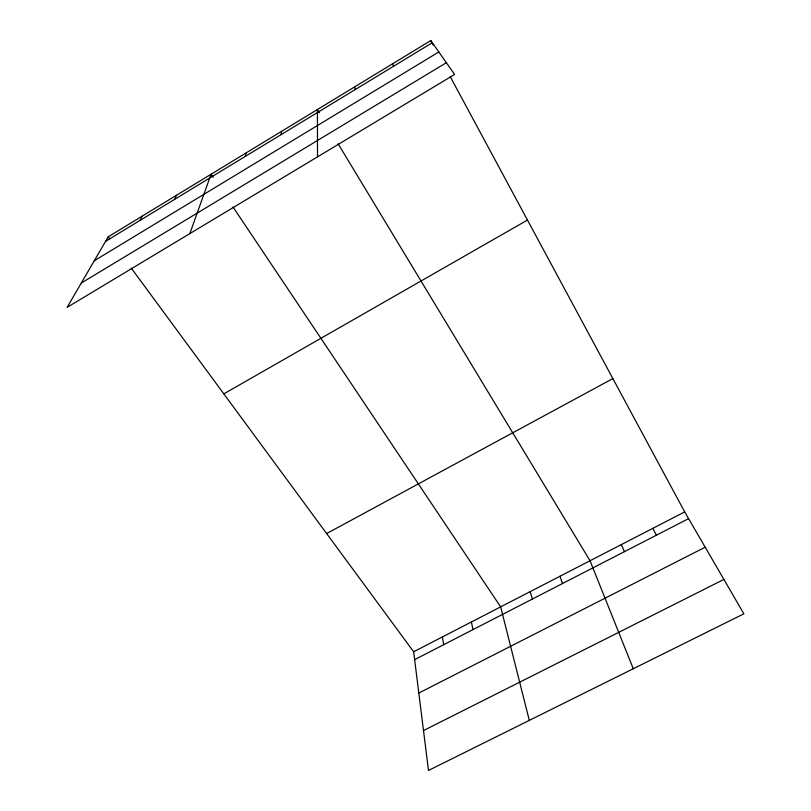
<?xml version="1.0" encoding="UTF-8"?>
<svg xmlns="http://www.w3.org/2000/svg" width="811" height="811" viewBox="0 0 811 811"><rect width="100%" height="100%" fill="white"/><g stroke="black" fill="none" stroke-linecap="round" stroke-linejoin="round"><path stroke-width="1.22" d="M281.113 134.626L281.579 131.341M245.216 156.452L246.138 152.904M189.825 233.609L211.083 174.223L213.141 177.305M174.629 199.364L176.423 195.319M139.918 220.47L142.138 216.182M108.228 236.812L67.131 307.359L454.626 74.45L430.783 40.55L108.228 236.812L109.718 238.829M105.592 241.333L432.304 42.709M94.279 260.757L438.822 51.975M81.282 283.059L446.364 62.7M223.826 393.872L527.474 220.055M326.64 533.557L612.873 378.575M413.651 651.77L684.687 511.903L743.869 613.815L428.492 770.45L413.651 651.77L131.281 268.137M414.634 659.647L688.6 518.635M418.811 693.04L705.185 547.202M423.504 730.569L723.899 579.429M233.051 207.038L500.661 606.871L529.299 720.381M319.362 112.749L317.415 109.536L317.517 156.858M338.157 143.861L590.033 560.746L633.279 668.751M430.783 40.55L433.135 44.919M450.196 76.589L684.687 511.903M652.835 528.336L656.393 535.209M621.287 544.617L624.49 551.632M392.554 63.816L393.558 66.259M559.975 576.256L562.51 583.535M530.181 591.635L532.401 599.035M471.394 621.966L472.985 629.62M354.762 86.807L355.259 89.545M442.4 636.929L443.678 644.704"/></g></svg>
